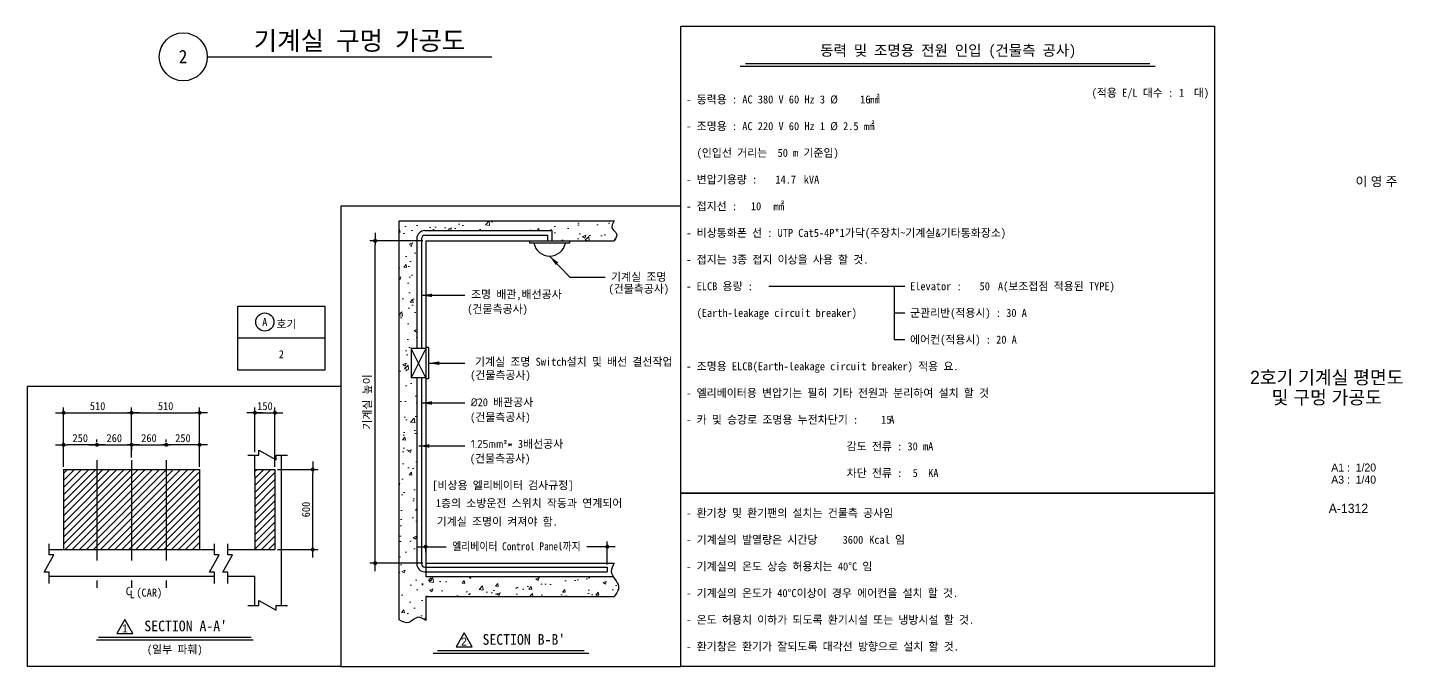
# Model space of a CAD drawing. Extents: x -9109 to 174251, y 57759 to 115528.
# Drawn here: x 80462 to 90773, y 98509 to 103298 of the extents above; entities that cross this region are included whole.
import ezdxf
from ezdxf.enums import TextEntityAlignment as Align

# ---------------------------------------------------------------- set-up
doc = ezdxf.new("R2010")
doc.units = 0
doc.header["$LTSCALE"] = 600
doc.header["$MEASUREMENT"] = 0
doc.linetypes.add('CENTER', pattern=[2, 1.25, -0.25, 0.25, -0.25])
doc.linetypes.add('PHANTOM2', pattern=[31.75, 15.875, -3.175, 3.175, -3.175, 3.175, -3.175])
doc.layers.get('0').update_dxf_attribs({"linetype": 'CONTINUOUS'})
for name, color, linetype in [('1', 3, 'CONTINUOUS'), ('3', 1, 'CENTER'), ('7', 7, 'CONTINUOUS'), ('A-BORD-TEXT', 3, 'CONTINUOUS'), ('A-DIMS', 7, 'CONTINUOUS')]:
    doc.layers.add(name, color=color, linetype=linetype)
for name, color, linetype, lineweight in [('A-MKXS-LEAD', 7, 'CONTINUOUS', 25), ('A-MKXS-TEXT1', 3, 'CONTINUOUS', 25), ('A-XXXX-HATC', 8, 'CONTINUOUS', 18), ('A-XXXX-SYMB', 7, 'CONTINUOUS', 25), ('A-XXXX-TABL', 7, 'CONTINUOUS', 25), ('A-XXXX-TXT1', 3, 'CONTINUOUS', 25)]:
    doc.layers.add(name, color=color, linetype=linetype, lineweight=lineweight)
doc.styles.add('HY울릉도L', font='')
doc.styles.add('OTIS', font='')
doc.styles.add('굴림', font='')
doc.styles.add('돋움체', font='')
doc.styles.add('맑은고딕', font='')
doc.styles.get('HY울릉도L').set_extended_font_data('Dotum')
doc.styles.get('OTIS').set_extended_font_data('Dotum')
doc.styles.get('굴림').set_extended_font_data('Dotum')
doc.styles.get('돋움체').set_extended_font_data('DotumChe')
doc.styles.get('맑은고딕').set_extended_font_data('Dotum')
doc.dimstyles.new('CDIM', dxfattribs={"dimtxt": 3, "dimasz": 1.5, "dimexe": 2, "dimexo": 1, "dimgap": 1, "dimtad": 1, "dimdec": 0, "dimrnd": 0.5, "dimzin": 0, "dimdsep": 32, "dimlunit": 6, "dimtxsty": 'HY울릉도L', "dimblk1": '_CIDOT', "dimblk2": '_CIDOT', "dimsah": 1, "dimcen": 5.5, "dimclrd": 2, "dimclre": 2, "dimclrt": 7, "dimadec": 0, "dimazin": 0, "dimtfac": 1, "dimtdec": 0, "dimtix": 1, "dimtmove": 2, "dimatfit": 1, "dimldrblk": '_CIDOT', "dimfxl": 1, "dimtolj": 1, "dimtzin": 0, "dimlwd": -1, "dimarcsym": 0})
doc.dimstyles.new('OTIS', dxfattribs={"dimscale": 100, "dimtxt": 2.25, "dimasz": 2, "dimexe": 0.8, "dimexo": 0.8, "dimgap": 0.7, "dimtad": 1, "dimdsep": 46, "dimtxsty": '굴림', "dimblk": 'DOT', "dimcen": 0, "dimclrd": 3, "dimclre": 3, "dimclrt": 3, "dimadec": 0, "dimazin": 0, "dimtfac": 1, "dimtmove": 0, "dimatfit": 3, "dimfxl": 1, "dimtolj": 1, "dimarcsym": 0})

# ---------------------------------------------------------------- blocks, each defined once
blk = doc.blocks.new('_CIDOT')
at = {"color": 0, "linetype": 'ByBlock'}
blk.add_line((2, 0), (-1, 0), dxfattribs=at)
at = {"color": 0, "linetype": 'ByBlock', "const_width": 0.5}
blk.add_lwpolyline([(-0.25, 0, 1), (0.25, 0, 1)], format="xyb", close=True, dxfattribs=at)
blk = doc.blocks.new('*D657')
at = {"layer": 'A-DIMS', "lineweight": -2, "transparency": 16777216}
for p, q in [((82338, 99985), (82641, 99985)), ((82338, 99385), (82641, 99385))]:
    blk.add_line(p, q, dxfattribs=at)
at = {"layer": 'A-DIMS', "transparency": 16777216}
blk.add_line((82601, 99415), (82601, 99955), dxfattribs=at)
at = {"layer": 'A-DIMS', "transparency": 16777216, "xscale": 30, "yscale": 30, "zscale": 30}
for p, rotation in [((82601, 99985), 90), ((82601, 99385), 270)]:
    blk.add_blockref('_CIDOT', p, dxfattribs=dict(at, rotation=rotation))
at = {"layer": 'A-DIMS', "color": 3, "transparency": 16777216, "insert": (82551, 99685), "char_height": 60, "attachment_point": 5, "rotation": 90, "style": '돋움체'}
blk.add_mtext('\\A1;600', dxfattribs=at)
blk = doc.blocks.new('*D658')
at = {"layer": 'A-DIMS', "lineweight": -2, "transparency": 16777216}
for p, q in [((82168, 100114), (82168, 100450)), ((82318, 100005), (82318, 100450))]:
    blk.add_line(p, q, dxfattribs=at)
at = {"layer": 'A-DIMS', "transparency": 16777216}
for p, q in [((82138, 100410), (82108, 100410)), ((82168, 100410), (82318, 100410)), ((82348, 100410), (82378, 100410))]:
    blk.add_line(p, q, dxfattribs=at)
at = {"layer": 'A-DIMS', "transparency": 16777216, "xscale": 30, "yscale": 30, "zscale": 30}
blk.add_blockref('_CIDOT', (82168, 100410), dxfattribs=at)
at = {"layer": 'A-DIMS', "transparency": 16777216, "xscale": 30, "yscale": 30, "zscale": 30, "rotation": 180}
blk.add_blockref('_CIDOT', (82318, 100410), dxfattribs=at)
at = {"layer": 'A-DIMS', "color": 3, "transparency": 16777216, "insert": (82243, 100460), "char_height": 60, "attachment_point": 5, "style": '돋움체'}
blk.add_mtext('\\A1;150', dxfattribs=at)
blk = doc.blocks.new('*D659')
at = {"layer": 'A-DIMS', "lineweight": -2, "transparency": 16777216}
for p, q in [((80733, 100005), (80733, 100450)), ((81243, 100074), (81243, 100450))]:
    blk.add_line(p, q, dxfattribs=at)
at = {"layer": 'A-DIMS', "transparency": 16777216}
blk.add_line((80763, 100410), (81213, 100410), dxfattribs=at)
at = {"layer": 'A-DIMS', "transparency": 16777216, "xscale": 30, "yscale": 30, "zscale": 30, "rotation": 180}
blk.add_blockref('_CIDOT', (80733, 100410), dxfattribs=at)
at = {"layer": 'A-DIMS', "transparency": 16777216, "xscale": 30, "yscale": 30, "zscale": 30}
blk.add_blockref('_CIDOT', (81243, 100410), dxfattribs=at)
at = {"layer": 'A-DIMS', "color": 3, "transparency": 16777216, "insert": (80988, 100460), "char_height": 60, "attachment_point": 5, "style": '돋움체'}
blk.add_mtext('\\A1;510', dxfattribs=at)
blk = doc.blocks.new('*D660')
at = {"layer": 'A-DIMS', "lineweight": -2, "transparency": 16777216}
for p, q in [((81243, 100074), (81243, 100450)), ((81753, 100005), (81753, 100450))]:
    blk.add_line(p, q, dxfattribs=at)
at = {"layer": 'A-DIMS', "transparency": 16777216}
blk.add_line((81273, 100410), (81723, 100410), dxfattribs=at)
at = {"layer": 'A-DIMS', "transparency": 16777216, "xscale": 30, "yscale": 30, "zscale": 30, "rotation": 180}
blk.add_blockref('_CIDOT', (81243, 100410), dxfattribs=at)
at = {"layer": 'A-DIMS', "transparency": 16777216, "xscale": 30, "yscale": 30, "zscale": 30}
blk.add_blockref('_CIDOT', (81753, 100410), dxfattribs=at)
at = {"layer": 'A-DIMS', "color": 3, "transparency": 16777216, "insert": (81498, 100460), "char_height": 60, "attachment_point": 5, "style": '돋움체'}
blk.add_mtext('\\A1;510', dxfattribs=at)
blk = doc.blocks.new('*D661')
at = {"layer": 'A-DIMS', "lineweight": -2, "transparency": 16777216}
for p, q in [((80983, 100190), (80983, 100210)), ((81243, 100151), (81243, 100130))]:
    blk.add_line(p, q, dxfattribs=at)
at = {"layer": 'A-DIMS', "transparency": 16777216}
blk.add_line((81013, 100170), (81213, 100170), dxfattribs=at)
at = {"layer": 'A-DIMS', "transparency": 16777216, "xscale": 30, "yscale": 30, "zscale": 30, "rotation": 180}
blk.add_blockref('_CIDOT', (80983, 100170), dxfattribs=at)
at = {"layer": 'A-DIMS', "transparency": 16777216, "xscale": 30, "yscale": 30, "zscale": 30}
blk.add_blockref('_CIDOT', (81243, 100170), dxfattribs=at)
at = {"layer": 'A-DIMS', "color": 3, "transparency": 16777216, "insert": (81113, 100220), "char_height": 60, "attachment_point": 5, "style": '돋움체'}
blk.add_mtext('\\A1;260', dxfattribs=at)
blk = doc.blocks.new('*D662')
at = {"layer": 'A-DIMS', "lineweight": -2, "transparency": 16777216}
for p, q in [((81243, 100190), (81243, 100210)), ((81503, 100190), (81503, 100210))]:
    blk.add_line(p, q, dxfattribs=at)
at = {"layer": 'A-DIMS', "transparency": 16777216}
blk.add_line((81273, 100170), (81473, 100170), dxfattribs=at)
at = {"layer": 'A-DIMS', "transparency": 16777216, "xscale": 30, "yscale": 30, "zscale": 30, "rotation": 180}
blk.add_blockref('_CIDOT', (81243, 100170), dxfattribs=at)
at = {"layer": 'A-DIMS', "transparency": 16777216, "xscale": 30, "yscale": 30, "zscale": 30}
blk.add_blockref('_CIDOT', (81503, 100170), dxfattribs=at)
at = {"layer": 'A-DIMS', "color": 3, "transparency": 16777216, "insert": (81373, 100220), "char_height": 60, "attachment_point": 5, "style": '돋움체'}
blk.add_mtext('\\A1;260', dxfattribs=at)
blk = doc.blocks.new('*D932')
at = {"layer": 'A-DIMS', "lineweight": -2, "transparency": 16777216}
for p, q in [((80733, 100190), (80733, 100210)), ((80983, 100190), (80983, 100210))]:
    blk.add_line(p, q, dxfattribs=at)
at = {"layer": 'A-DIMS', "transparency": 16777216}
blk.add_line((80953, 100170), (80763, 100170), dxfattribs=at)
at = {"layer": 'A-DIMS', "transparency": 16777216, "xscale": 30, "yscale": 30, "zscale": 30, "rotation": 180}
blk.add_blockref('_CIDOT', (80733, 100170), dxfattribs=at)
at = {"layer": 'A-DIMS', "transparency": 16777216, "xscale": 30, "yscale": 30, "zscale": 30}
blk.add_blockref('_CIDOT', (80983, 100170), dxfattribs=at)
at = {"layer": 'A-DIMS', "color": 3, "transparency": 16777216, "insert": (80858, 100220), "char_height": 60, "attachment_point": 5, "style": '돋움체'}
blk.add_mtext('\\A1;250', dxfattribs=at)
blk = doc.blocks.new('*D933')
at = {"layer": 'A-DIMS', "lineweight": -2, "transparency": 16777216}
for p, q in [((81503, 100190), (81503, 100210)), ((81753, 100190), (81753, 100210))]:
    blk.add_line(p, q, dxfattribs=at)
at = {"layer": 'A-DIMS', "transparency": 16777216}
blk.add_line((81723, 100170), (81533, 100170), dxfattribs=at)
at = {"layer": 'A-DIMS', "transparency": 16777216, "xscale": 30, "yscale": 30, "zscale": 30, "rotation": 180}
blk.add_blockref('_CIDOT', (81503, 100170), dxfattribs=at)
at = {"layer": 'A-DIMS', "transparency": 16777216, "xscale": 30, "yscale": 30, "zscale": 30}
blk.add_blockref('_CIDOT', (81753, 100170), dxfattribs=at)
at = {"layer": 'A-DIMS', "color": 3, "transparency": 16777216, "insert": (81628, 100220), "char_height": 60, "attachment_point": 5, "style": '돋움체'}
blk.add_mtext('\\A1;250', dxfattribs=at)
blk = doc.blocks.new('*D998')
at = {"layer": 'A-DIMS', "transparency": 16777216}
for p, q in [((83478, 99406), (83602, 99406)), ((84780, 99406), (84656, 99406))]:
    blk.add_line(p, q, dxfattribs=at)
at = {"layer": 'A-DIMS', "lineweight": -2, "transparency": 16777216}
for p, q in [((84810, 99274), (84810, 99446)), ((83448, 99390), (83448, 99366))]:
    blk.add_line(p, q, dxfattribs=at)
at = {"layer": 'A-DIMS', "transparency": 16777216, "xscale": 30, "yscale": 30, "zscale": 30, "rotation": 180}
blk.add_blockref('_CIDOT', (83448, 99406), dxfattribs=at)
at = {"layer": 'A-DIMS', "transparency": 16777216, "xscale": 30, "yscale": 30, "zscale": 30}
blk.add_blockref('_CIDOT', (84810, 99406), dxfattribs=at)
at = {"layer": 'A-DIMS', "color": 3, "transparency": 16777216, "insert": (84129, 99406), "char_height": 60, "attachment_point": 5, "style": '돋움체'}
blk.add_mtext('\\A1;{\\W0.9;\\C4;엘리베이터 Control Panel까지}', dxfattribs=at)
blk = doc.blocks.new('*D999')
at = {"layer": 'A-DIMS', "lineweight": -2, "transparency": 16777216}
for p, q in [((83428, 101699), (83029, 101699)), ((83428, 99283), (83029, 99283))]:
    blk.add_line(p, q, dxfattribs=at)
at = {"layer": 'A-DIMS', "transparency": 16777216}
blk.add_line((83069, 99313), (83069, 101669), dxfattribs=at)
at = {"layer": 'A-DIMS', "transparency": 16777216, "xscale": 30, "yscale": 30, "zscale": 30}
for p, rotation in [((83069, 101699), 90), ((83069, 99283), 270)]:
    blk.add_blockref('_CIDOT', p, dxfattribs=dict(at, rotation=rotation))
at = {"layer": 'A-DIMS', "color": 3, "transparency": 16777216, "insert": (83013, 100491), "char_height": 60, "attachment_point": 5, "rotation": 90, "style": '돋움체'}
blk.add_mtext('\\A1;기계실 높이', dxfattribs=at)

msp = doc.modelspace()

# ---------------------------------------------------------------- hatches: boundary and pattern name
h = msp.add_hatch()
h.set_pattern_fill('ANSI31', color=3, scale=300)
h.set_pattern_definition([(45, (81583.82, 102874.7), (-26.5165, 26.5165), [])])
h.paths.add_polyline_path([(81752.5, 99984.7), (80732.5, 99984.7), (80732.5, 99384.7), (81752.5, 99384.7)])
h = msp.add_hatch()
h.set_pattern_fill('ANSI31', color=3, scale=300)
h.set_pattern_definition([(45, (81676.85, 102874.7), (-26.5165, 26.5165), [])])
h.paths.add_polyline_path([(82317.9, 99984.7), (82167.9, 99984.7), (82167.9, 99934.7), (82167.9, 99384.7), (82317.9, 99384.7)])
at = {"layer": 'A-XXXX-HATC'}
h = msp.add_hatch(dxfattribs=at)
h.set_pattern_fill('AR-CONC', color=256, scale=35, style=0)
h.set_pattern_definition([(50, (0, 0), (251.04106, -21.96325), [26.25, -288.75]), (355, (0, 0), (-48.56297, 263.26725), [21, -231]), (100.45144, (20.92, -1.83), (202.4781, 241.304), [22.30907, -245.39974]), (46.1842, (0, 70), (373.5345, -57.93175), [39.375, -433.125]), (96.63564, (31.13, 65.17), (327.1317, 340.9415), [33.4636, -368.0998]), (351.18416, (0, 70), (327.1317, 340.9415), [31.5, -346.5]), (21, (35, 52.5), (208.91747, -140.9166), [26.25, -288.75]), (326, (35, 52.5), (85.16037, 253.8025), [21, -231]), (71.45144, (52.4, 40.76), (294.07783, 112.8859), [22.30907, -245.39974]), (37.5, (0, 0), (4.25595, 116.51285), [0, -228.2, 0, -234.5, 0, -231.875]), (7.5, (0, 0), (92.07434, 138.0441), [0, -133.7, 0, -222.95, 0, -88.375]), (327.5, (-78.05, 0), (186.83785, -7.894205), [0, -87.5, 0, -273, 0, -362.25]), (317.5, (-113.05, 0), (204.11516, 35.03674), [0, -113.75, 0, -181.3, 0, -257.25])])
edge = h.paths.add_edge_path()
edge.add_line((83248.3, 101849), (83248.3, 98857.3))
edge.add_spline(control_points=[(83248.3, 98857.3), (83273.8, 98844.6), (83325.3, 98818.7), (83384.4, 98897.5), (83428.5, 98866.4), (83448.3, 98852.5)], knot_values=[0, 0, 0, 0, 76.3661019, 154.4497305, 217.81344, 217.81344, 217.81344, 217.81344], degree=3, periodic=0)
edge.add_line((83448.3, 98852.5), (83448.3, 99032.6))
edge.add_line((83448.3, 99032.6), (84862.3, 99032.6))
edge.add_spline(control_points=[(84862.3, 99032.6), (84879.5, 99057.8), (84914.4, 99108.9), (84869.4, 99157.6), (84853.8, 99182.6)], knot_values=[108.2207165, 108.2207165, 108.2207165, 108.2207165, 189.889515, 273.6505776, 273.6505776, 273.6505776, 273.6505776], degree=3, periodic=0)
edge.add_line((84853.8, 99182.6), (83448.3, 99182.6))
edge.add_line((83448.3, 99182.6), (83448.3, 99218.6))
edge.add_line((83448.3, 99218.6), (83441.4, 99218.6))
edge.add_arc((83441.4, 99278.6), 60, 180, 270, ccw=False)
edge.add_line((83381.4, 99278.6), (83381.4, 100673.3))
edge.add_line((83381.4, 100673.3), (83340.2, 100673.3))
edge.add_line((83340.2, 100673.3), (83340.2, 100890.9))
edge.add_line((83340.2, 100890.9), (83381.4, 100890.9))
edge.add_line((83381.4, 100890.9), (83381.4, 101715.2))
edge.add_arc((83441.4, 101715.2), 60, 90, 180, ccw=False)
edge.add_line((83441.4, 101775.2), (84395.3, 101775.2))
edge.add_line((84395.3, 101775.2), (84395.3, 101699))
edge.add_line((84395.3, 101699), (84526.5, 101699))
edge.add_line((84526.5, 101699), (84862.3, 101699))
edge.add_spline(control_points=[(84862.3, 101699), (84874, 101717.5), (84896.9, 101753.6), (84828.7, 101790.2), (84850.6, 101828.6), (84862.3, 101849)], knot_values=[0, 0, 0, 0, 55.0126751, 107.7399806, 167.1192497, 167.1192497, 167.1192497, 167.1192497], degree=3, periodic=0)
edge.add_line((84862.3, 101849), (83248.3, 101849))

# ---------------------------------------------------------------- linework, layer by layer
for p, q in [((83248.3, 98857.3), (83248.3, 101849)), ((83248.3, 101849), (84862.3, 101849)), ((83448.3, 101699), (83448.3, 99182.6)), ((83448.3, 101699), (84862.3, 101699)), ((83448.3, 100890.9), (83340.2, 100890.9)), ((83470.1, 100898.4), (83448.3, 100898.4)), ((83448.3, 100673.3), (83340.2, 100673.3)), ((83470.1, 100665.8), (83448.3, 100665.8)), ((82167.9, 99934.7), (82167.9, 100093.6)), ((82367.9, 98966.8), (82367.9, 100093.6)), ((82167.9, 99984.7), (82317.9, 99984.7)), ((82167.9, 99934.7), (82167.9, 99384.7)), ((82317.9, 99984.7), (82317.9, 99384.7)), ((80623.6, 99384.7), (81863.4, 99384.7)), ((81963.4, 99384.7), (82317.9, 99384.7)), ((80623.6, 99184.7), (81863.4, 99184.7)), ((81963.4, 99184.7), (82167.9, 99184.7)), ((82167.9, 98966.8), (82167.9, 99184.7)), ((83448.3, 99182.6), (84853.8, 99182.6)), ((83448.3, 99032.6), (84862.3, 99032.6)), ((83448.3, 99032.6), (83448.3, 98852.5))]:
    msp.add_line(p, q)
at = {"color": 7}
for p, q in [((83340.2, 100890.9), (83340.2, 100673.3)), ((83448.3, 100898.4), (83448.3, 100665.8)), ((83470.1, 100898.4), (83470.1, 100665.8))]:
    msp.add_line(p, q, dxfattribs=at)
at = {"color": 3, "linetype": 'PHANTOM2'}
msp.add_line((83448.3, 99282.6), (84862.3, 99282.6), dxfattribs=at)
at = {"color": 3}
for p, q in [((80979.3, 98708.6), (82154.2, 98708.6)), ((80994.1, 98728.2), (82138.4, 98728.2))]:
    msp.add_line(p, q, dxfattribs=at)
for points in [[(82113.9, 100093.6), (82198.1, 100093.6), (82198.1, 100130.8), (82327.8, 100056.3), (82327.8, 100093.6), (82411.7, 100093.6)], [(80623.6, 99130.8), (80623.6, 99215), (80586.3, 99215), (80660.9, 99344.6), (80623.6, 99344.6), (80623.6, 99428.6)], [(81863.4, 99130.8), (81863.4, 99215), (81826.1, 99215), (81900.7, 99344.6), (81863.4, 99344.6), (81863.4, 99428.6)], [(81963.4, 99130.8), (81963.4, 99215), (81926.1, 99215), (82000.7, 99344.6), (81963.4, 99344.6), (81963.4, 99428.6)], [(82113.9, 98966.8), (82198.1, 98966.8), (82198.1, 99004.1), (82327.8, 98929.5), (82327.8, 98966.8), (82411.7, 98966.8)]]:
    msp.add_lwpolyline(points)
at = {"color": 4, "linetype": 'Continuous'}
for points in [[(81132.6, 98755.6), (81252.6, 98755.6), (81192.6, 98860.6), (81132.6, 98755.6)], [(83675.5, 98656.5), (83795.5, 98656.5), (83735.5, 98761.5), (83675.5, 98656.5)]]:
    msp.add_lwpolyline(points, dxfattribs=at)
at = {"layer": '1'}
for p, q in [((85806.4, 103008.6), (88918.4, 103008.6)), ((85846.4, 103028.6), (88878.4, 103028.6)), ((83442.4, 101775.2), (84395.3, 101775.2)), ((84395.3, 101775.2), (84395.3, 101699)), ((83381.4, 101715.2), (83381.4, 100890.9)), ((83416.4, 101715.2), (83416.4, 100890.9)), ((83441.4, 101740.2), (84361.1, 101740.2)), ((84227.9, 101699), (84526.5, 101699)), ((84227.9, 101681.2), (84227.9, 101699)), ((84526.5, 101681.2), (84227.9, 101681.2)), ((84361.1, 101740.2), (84361.1, 101699)), ((84526.5, 101699), (84526.5, 101681.2)), ((83448.3, 100890.9), (83340.2, 100673.3)), ((83448.3, 100673.3), (83340.2, 100890.9)), ((83381.4, 100673.3), (83381.4, 99278.6)), ((83416.4, 100673.3), (83416.4, 99278.6)), ((83441.4, 99253.6), (84810.1, 99253.6)), ((83442.4, 99218.6), (84810.1, 99218.6)), ((84810.1, 99253.6), (84810.1, 99218.6)), ((83503.3, 98608.6), (84671.4, 98608.6)), ((83503.3, 98608.6), (84671.4, 98608.6)), ((83536.9, 98629.1), (84635.3, 98629.1)), ((83536.9, 98629.1), (84635.3, 98629.1))]:
    msp.add_line(p, q, dxfattribs=at)
msp.add_circle((82241.9, 101090.2), 68.1, dxfattribs=at)
for centre, radius, start, end in [((83441.4, 101715.2), 60, 90, 180), ((83441.4, 101715.2), 25, 90, 180), ((84377.7, 101706.3), 121.1, 191.93199, 348.06801), ((83441.4, 99278.6), 60, 180, 270), ((83441.4, 99278.6), 25, 180, 270)]:
    msp.add_arc(centre, radius, start, end, dxfattribs=at)
for points in [[(84862.3, 101849), (84846.4, 101791.8), (84879.9, 101751.1), (84862.3, 101699)], [(84862.3, 99282.6), (84839.1, 99221.3), (84894.5, 99107.7), (84862.3, 99032.6)], [(83448.3, 98852.5), (83390.2, 98877.7), (83322.4, 98839), (83248.3, 98857.3)]]:
    msp.add_spline(points, degree=3, dxfattribs=at)
at = {"layer": '3'}
for p, q in [((80982.5, 100054), (80982.5, 99097)), ((81242.5, 100054), (81242.5, 99097)), ((81502.5, 100054), (81502.5, 99097))]:
    msp.add_line(p, q, dxfattribs=at)
at = {"layer": '7', "color": 7, "linetype": 'Continuous'}
for p, q in [((80732.5, 99984.7), (81752.5, 99984.7)), ((80732.5, 99984.7), (80732.5, 99384.7)), ((81752.5, 99984.7), (81752.5, 99384.7))]:
    msp.add_line(p, q, dxfattribs=at)
at = {"layer": '7', "color": 3}
msp.add_line((83448.3, 99388.4), (83448.3, 99410.2), dxfattribs=at)
at = {"layer": 'A-MKXS-LEAD'}
msp.add_line((84794.9, 101423.8), (84531, 101423.8), dxfattribs=at)
at = {"layer": 'A-MKXS-TEXT1'}
for p, q in [((86020.1, 101358.6), (87040.1, 101358.6)), ((86960.1, 101358.6), (86960.1, 100958.6)), ((86960.1, 101158.6), (87040.1, 101158.6)), ((86960.1, 100958.6), (87040.1, 100958.6))]:
    msp.add_line(p, q, dxfattribs=at)
at = {"layer": 'A-XXXX-SYMB'}
msp.add_line((81810.8, 103078.1), (83944.6, 103078.1), dxfattribs=at)
msp.add_circle((81630.8, 103078.1), 180, dxfattribs=at)
at = {"layer": 'A-XXXX-TABL'}
msp.add_line((82692.4, 100968.6), (82039, 100968.6), dxfattribs=at)
for points in [[(85362.4, 103308.6), (89362.4, 103308.6), (89362.4, 99808.6), (85362.4, 99808.6)], [(85362.4, 101958.6), (82812.4, 101958.6), (82812.4, 98508.6), (85362.4, 98508.6)], [(82039, 101208.6), (82692.4, 101208.6), (82692.4, 100728.6), (82039, 100728.6)], [(80462.4, 100608.6), (82812.4, 100608.6), (82812.4, 98508.6), (80462.4, 98508.6)], [(85362.4, 99808.6), (89362.4, 99808.6), (89362.4, 98508.6), (85362.4, 98508.6)]]:
    msp.add_lwpolyline(points, close=True, dxfattribs=at)

# ---------------------------------------------------------------- texts
at = {"color": 4, "linetype": 'Continuous', "style": 'OTIS'}
for s, p in [('1', (81192.6, 98794.1)), ('2', (83735.5, 98695))]:
    msp.add_text(s, height=60, dxfattribs=at).set_placement(p, align=Align.MIDDLE_CENTER)
at = {"layer": 'A-BORD-TEXT', "style": '맑은고딕'}
msp.add_text('이 영 주', height=70, dxfattribs=at).set_placement((90735.1, 102109), align=Align.RIGHT)
at = {"layer": 'A-MKXS-TEXT1', "style": '돋움체'}
msp.add_text('동력 및 조명용 전원 인입 (건물측 공사)', height=80, dxfattribs=at).set_placement((87365.5, 103086.6), align=Align.CENTER)
for s, p in [('- 동력용 : AC 380 V 60 Hz 3 %%C      ㎟', (85402.4, 102758.6)), ('- 조명용 : AC 220 V 60 Hz 1 %%C 2.5 ㎟', (85402.4, 102558.6)), ('  (인입선 거리는  50 m 기준임)', (85402.4, 102358.6)), ('- 변압기용량 :         kVA', (85402.4, 102158.6)), ('- 접지선 :       ㎟', (85402.4, 101958.6)), ('- 비상통화폰 선 : UTP Cat5-4P*1가닥(주장치~기계실&기타통화장소)', (85402.4, 101758.6)), ('- 접지는 3종 접지 이상을 사용 할 것.', (85402.4, 101558.6)), ('- ELCB 용량 : ', (85402.4, 101358.6)), ('Elevator :       A(보조접점 적용된 TYPE)', (87080.1, 101358.6)), ('  (Earth-leakage circuit breaker)', (85402.4, 101158.6)), ('군관리반(적용시) : 30 A', (87080.1, 101158.6)), ('에어컨(적용시) : 20 A', (87080.1, 100958.6)), ('- 조명용 ELCB(Earth-leakage circuit breaker) 적용 요.', (85402.4, 100758.6)), ('- 엘리베이터용 변압기는 필히 기타 전원과 분리하여 설치 할 것', (85402.4, 100558.6)), ('- 카 및 승강로 조명용 누전차단기 :      A', (85402.4, 100358.6)), ('                               감도 전류 : 30 mA', (85402.4, 100158.6)), ('                               차단 전류 :  5  KA', (85402.4, 99958.6)), ('- 환기창 및 환기팬의 설치는 건물측 공사임', (85402.4, 99658.6)), ('- 기계실의 발열량은 시간당          Kcal 임', (85402.4, 99458.6)), ('3600', (86574.4, 99458.6)), ('- 기계실의 온도 상승 허용치는 40%%DC 임', (85402.4, 99258.6)), ('- 기계실의 온도가 40%%dC이상이 경우 에어컨을 설치 할 것.', (85402.4, 99058.6)), ('- 온도 허용치 이하가 되도록 환기시설 또는 냉방시설 할 것.', (85402.4, 98858.6)), ('- 환기창은 환기가 잘되도록 대각선 방향으로 설치 할 것.', (85402.4, 98658.6))]:
    msp.add_text(s, height=60, dxfattribs=at).set_placement(p, align=Align.MIDDLE_LEFT)
msp.add_text('(적용 E/L 대수 :    대)', height=60, dxfattribs=at).set_placement((89322.4, 102808.6), align=Align.MIDDLE_RIGHT)
for s, p in [('1', (89116.3, 102808.6)), ('16', (86744.9, 102758.6)), ('14.7', (86147.7, 102158.6)), ('10', (85925.3, 101958.6)), ('50', (87640.6, 101358.6)), ('A', (82241.9, 101090.2)), ('2', (82365.7, 100848.6)), ('15', (86901.9, 100358.6)), ('(일부 파훼)', (81566.7, 98636.7))]:
    msp.add_text(s, height=60, dxfattribs=at).set_placement(p, align=Align.MIDDLE_CENTER)
for s, height, p in [('호기', 60, (82328.9, 101044.7)), ('[비상용 엘리베이터 검사규정]', 60, (83497.6, 99836.8)), ('1층의 소방운전 스위치 작동과 연계되어', 60, (83524.4, 99702.9)), ('기계실 조명이 켜져야 함.', 60, (83530.9, 99564.9)), ('C', 60, (81199.4, 99042.5)), ('(CAR)', 60, (81278.5, 99032.4)), ('L', 60, (81228.5, 99020.3)), ("SECTION A-A'", 80, (81338.4, 98772.4)), ("SECTION B-B'", 80, (83874.1, 98671.4))]:
    msp.add_text(s, height=height, dxfattribs=at).set_placement(p)
at = {"layer": 'A-MKXS-TEXT1', "char_height": 60, "attachment_point": 5, "style": '돋움체'}
for s, insert in [('\\A1;기계실 조명', (85046, 101425.8)), ('\\A1;(건물측공사)', (85046, 101331.7)), ('\\A1;조명 배관,배선공사', (84128.1, 101290.4)), ('\\A1;(건물측공사)', (83987.1, 101180.2)), ('\\A1;기계실 조명 Switch설치 및 배선 결선작업', (84558.5, 100789.4)), ('\\A1;(건물측공사)', (84008.8, 100684.2)), ('\\A1;{\\fISOCPEUR|b0|i0|c0|p34;%%C}20 배관공사', (84020.3, 100485.8)), ('\\A1;(건물측공사)', (84008.2, 100369.5)), ('\\A1;{\\fISOCPEUR|b0|i0|c0|p34;1.25mm²*} 3배선공사', (84133.1, 100173.4)), ('\\A1;(건물측공사)', (84006.3, 100059.1))]:
    msp.add_mtext(s, dxfattribs=dict(at, insert=insert))
at = {"layer": 'A-XXXX-TXT1', "style": '돋움체'}
msp.add_text('기계실 구멍 가공도', height=140, dxfattribs=at).set_placement((83745.3, 103087.2), align=Align.BOTTOM_RIGHT)
msp.add_text('2', height=100, dxfattribs=at).set_placement((81628.5, 103080.3), align=Align.MIDDLE)
at = {"layer": 'A-XXXX-TXT1', "style": '맑은고딕'}
for s, p in [('2호기 기계실 평면도', (90204.9, 100675.1)), ('및 구멍 가공도', (90204.9, 100525.1))]:
    msp.add_text(s, height=100, dxfattribs=at).set_placement(p, align=Align.MIDDLE_CENTER)
for s, height, p in [('A1 :  1/20', 60, (90574.5, 99970)), ('A3 :  1/40', 60, (90574.5, 99879.3)), ('A-1312', 70, (90514.9, 99658.5))]:
    msp.add_text(s, height=height, dxfattribs=at).set_placement(p, align=Align.RIGHT)

# ---------------------------------------------------------------- dimensions: what is measured, and where the dimension line sits
at = {"layer": 'A-DIMS'}
dim = msp.add_linear_dim(base=(83068.9, 101699), p1=(83448.3, 99282.6), p2=(83448.3, 101699), angle=90, text='기계실 높이', dimstyle='CDIM', override={"dimscale": 20, "dimtxsty": '돋움체', "dimclrd": 256, "dimclre": 256, "dimclrt": 3}, dxfattribs=at)
dim.commit()
dim.dimension.update_dxf_attribs({"geometry": '*D999', "text_midpoint": (83012.8, 100490.8)})
for base, p1, p2, picture, middle in [((81242.5, 100410.2), (80732.5, 99984.7), (81242.5, 100054), '*D659', (80987.5, 100460.2)), ((81752.5, 100410.2), (81242.5, 100054), (81752.5, 99984.7), '*D660', (81497.5, 100460.2)), ((82317.9, 100410.2), (82167.9, 100093.6), (82317.9, 99984.7), '*D658', (82242.9, 100460.2)), ((81242.5, 100170.2), (80982.5, 100170.2), (81242.5, 100170.7), '*D661', (81112.5, 100220.2)), ((81502.5, 100170.2), (81242.5, 100170.2), (81502.5, 100170.2), '*D662', (81372.5, 100220.2))]:
    dim = msp.add_linear_dim(base=base, p1=p1, p2=p2, dimstyle='CDIM', override={"dimscale": 20, "dimtxsty": '돋움체', "dimclrd": 256, "dimclre": 256, "dimclrt": 3}, dxfattribs=at)
    dim.commit()
    dim.dimension.update_dxf_attribs({"geometry": picture, "text_midpoint": middle})
for base, p1, p2, angle, picture, middle in [((80732.5, 100170.2), (80982.5, 100170.2), (80732.5, 100170.2), 180, '*D932', (80857.5, 100220.2)), ((81502.5, 100170.2), (81752.5, 100170.2), (81502.5, 100170.2), 180, '*D933', (81627.5, 100220.2)), ((82600.6, 99984.7), (82317.9, 99384.7), (82317.9, 99984.7), 90, '*D657', (82550.5, 99684.7))]:
    dim = msp.add_linear_dim(base=base, p1=p1, p2=p2, angle=angle, dimstyle='CDIM', override={"dimscale": 20, "dimtxsty": '돋움체', "dimclrd": 256, "dimclre": 256, "dimclrt": 3}, dxfattribs=at)
    dim.commit()
    dim.dimension.update_dxf_attribs({"geometry": picture, "text_midpoint": middle})
dim = msp.add_linear_dim(base=(84810.1, 99406.1), p1=(83448.3, 99410.2), p2=(84810.1, 99253.6), text='{\\W0.9;\\C4;엘리베이터 Control Panel까지}', dimstyle='CDIM', override={"dimscale": 20, "dimtxsty": '돋움체', "dimclrd": 256, "dimclre": 256, "dimclrt": 3}, dxfattribs=at)
dim.commit()
dim.dimension.update_dxf_attribs({"geometry": '*D998', "text_midpoint": (84129.2, 99406.1), "dimtype": 160})

# ---------------------------------------------------------------- leaders
at = {"layer": 'A-MKXS-LEAD'}
for points in [[(84377.7, 101585.2), (84531, 101423.8)], [(83416.4, 101290.5), (83741.3, 101290.5)], [(83470.1, 100782.1), (83741.3, 100782.1)], [(83416.4, 100483.8), (83741.3, 100483.8)], [(83396.2, 100161.5), (83741.3, 100161.5)]]:
    msp.add_leader(points, dimstyle='OTIS', override={"dimscale": 40, "dimtad": 0, "dimtxsty": 'OTIS', "dimclrd": 256, "dimatfit": 0}, dxfattribs=at)

doc.saveas('drawing.dxf')
